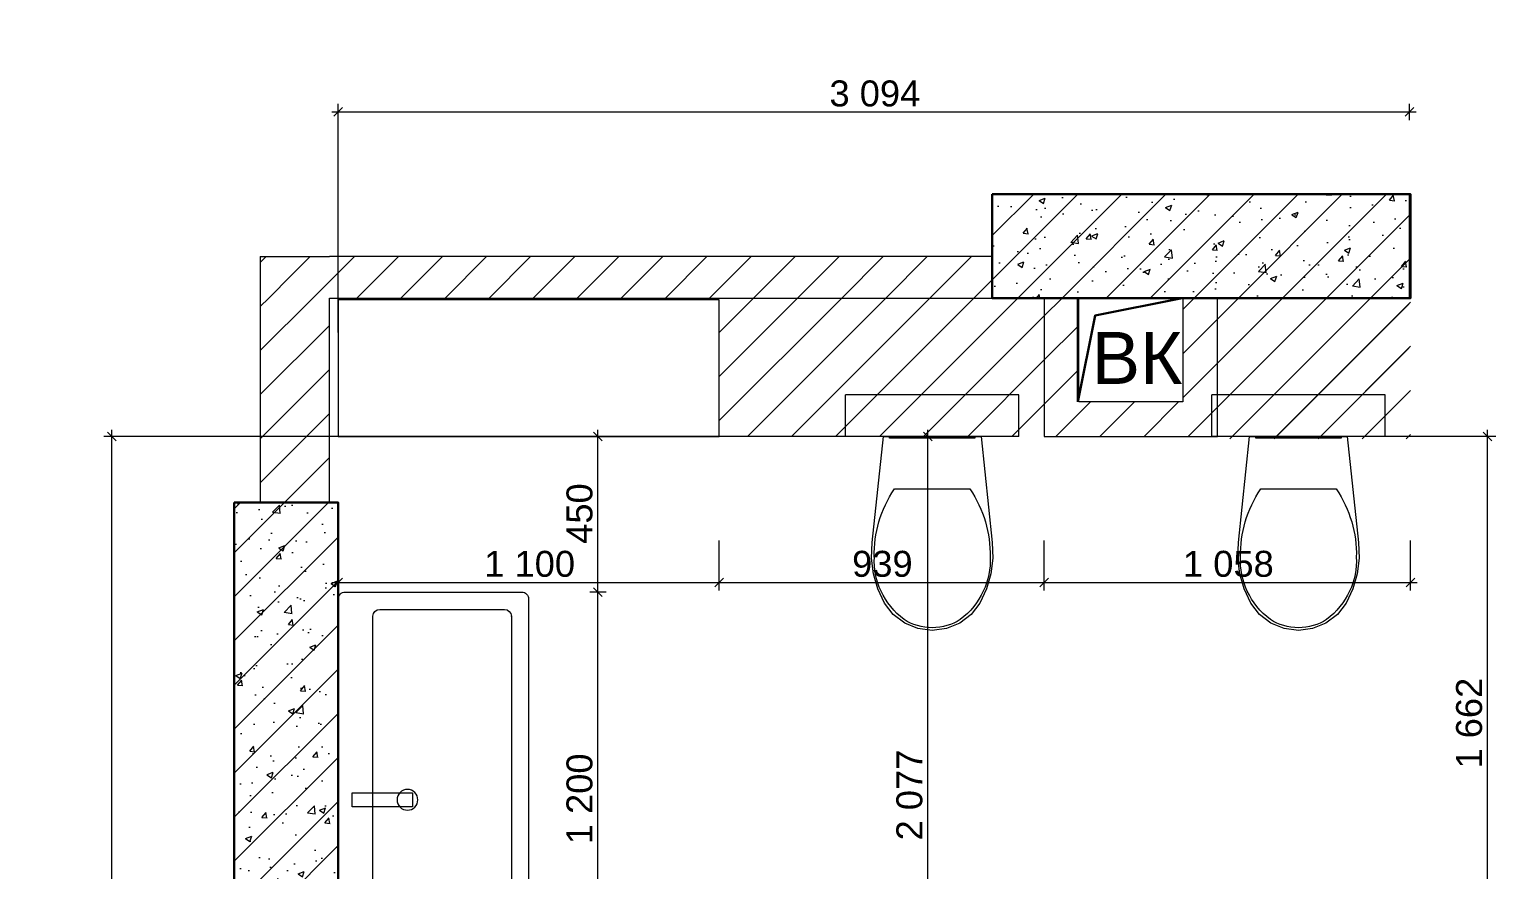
# Model space of a CAD drawing. Header units: millimetres. Extents: x 2336463 to 2579121, y 595385 to 778077.
# Drawn here: x 2465246 to 2469480, y 625811 to 628238 of the extents above; entities that cross this region are included whole.
import ezdxf

# ---------------------------------------------------------------- set-up
doc = ezdxf.new("R2010")
doc.units = ezdxf.units.MM
doc.header["$MEASUREMENT"] = 0
for name, color, linetype in [('+возводимые стены', 7, 'Continuous'), ('1 Планировка размеры', 7, 'Continuous'), ('Интерьер - Мебель', 7, 'Continuous'), ('сит план', 7, 'Continuous')]:
    doc.layers.add(name, color=color, linetype=linetype)
for name, color, linetype, lineweight in [('+возводимые стены_Ном._пера__1', 7, 'Continuous', 13), ('Интерьер - Мебель_Ном._пера__1', 7, 'Continuous', 13), ('сит план_Ном._пера__1', 7, 'Continuous', 13), ('сит план_Ном._пера__21', 7, 'Continuous', 30)]:
    doc.layers.add(name, color=color, linetype=linetype, lineweight=lineweight)
for name, color, linetype, lineweight, true_color in [('+возводимые стены_Ном._пера__102', 7, 'Continuous', 5, 0xcccccc), ('+возводимые стены_Ном._пера__169', 7, 'Continuous', 5, 0x68b353), ('+возводимые стены_Ном._пера__242', 7, 'Continuous', 13, 0x1b55b5), ('1 Планировка размеры_Ном._пера__242', 7, 'Continuous', 13, 0x1b55b5), ('взводим стены_Ном._пера__242', 7, 'Continuous', 13, 0x1b55b5), ('сит план_Ном._пера__87', 7, 'Continuous', 20, 0x6a6a6a)]:
    doc.layers.add(name, color=color, linetype=linetype, lineweight=lineweight, true_color=true_color)
doc.styles.add('СГЕНЕРИР_СТИЛЬ_1', font='arial.ttf')
doc.dimstyles.new('СГЕНЕРИР_СТИЛЬ__1', dxfattribs={"dimtxt": 75, "dimasz": 23.75, "dimexe": 0.18, "dimexo": 300, "dimgap": 0, "dimtad": 1, "dimtih": 1, "dimtoh": 1, "dimdec": 0, "dimzin": 0, "dimdsep": 46, "dimtxsty": 'СГЕНЕРИР_СТИЛЬ_1', "dimblk": 'ARROWHEAD_6', "dimblk1": 'ARROWHEAD_6', "dimblk2": 'ARROWHEAD_6', "dimcen": 0.09, "dimclrd": 256, "dimclre": 256, "dimclrt": 256, "dimazin": 0, "dimtfac": 1, "dimtdec": 4, "dimtmove": 0, "dimatfit": 3, "dimfxl": 0, "dimtolj": 1, "dimtzin": 0, "dimarcsym": 0})
doc.dimstyles.new('СГЕНЕРИР_СТИЛЬ__2', dxfattribs={"dimtxt": 75, "dimasz": 23.75, "dimexe": 0.18, "dimexo": 300, "dimgap": 0, "dimtad": 1, "dimdec": 0, "dimzin": 0, "dimdsep": 46, "dimtxsty": 'СГЕНЕРИР_СТИЛЬ_1', "dimblk": 'ARROWHEAD_6', "dimblk1": 'ARROWHEAD_6', "dimblk2": 'ARROWHEAD_6', "dimcen": 0.09, "dimclrd": 256, "dimclre": 256, "dimclrt": 256, "dimazin": 0, "dimtfac": 1, "dimtdec": 4, "dimtmove": 0, "dimatfit": 3, "dimfxl": 0, "dimtolj": 1, "dimtzin": 0, "dimarcsym": 0})
pattern_1 = [(45, (2086872.015, 585813.69), (-63.639609, 63.639609), [])]
pattern_2 = [(50, (2086872.01, 585813.69), (-182.18467, 15.939086), [19.05, -209.55]), (355, (2086872.01, 585813.69), (-35.24342, 191.056845), [15.24, -167.64058]), (100.451445, (2086887.2, 585812.36), (146.94125, 175.11775), [16.19001, -178.090245]), (46.1842, (2086872.01, 585864.49), (-271.07904, 42.04233), [28.575, -314.325]), (96.63556, (2086894.6, 585860.98), (237.40413, 247.42612), [24.28502, -267.1356]), (351.18415, (2086872.01, 585864.49), (237.40413, 247.42612), [22.85997, -251.45973]), (21, (2086897.41, 585851.79), (-151.61439, 102.2652), [19.05, -209.55]), (326, (2086897.41, 585851.79), (61.80203, 184.18797), [15.24, -167.64]), (71.451445, (2086910.05, 585843.26), (213.41642, 81.92277), [16.19001, -178.08994]), (37.5, (2086872.015, 585813.686), (3.088603, 84.555039), [0, -165.608, 0, -170.18, 0, -168.275]), (7.5, (2086872.015, 585813.69), (66.819663, 100.180575), [0, -97.028, 0, -161.798, 0, -64.135]), (327.5, (2086815.37, 585813.686), (-135.590595, 5.728744), [0, -63.5, 0, -198.12, 0, -262.89]), (317.5, (2086789.97, 585813.69), (148.12918, 25.42649), [0, -82.55, 0, -131.572, 0, -186.69])]

# ---------------------------------------------------------------- blocks, each defined once
blk = doc.blocks.new('Перекрытие_1', base_point=(2466137.7, 627456.8))
at = {"layer": 'Интерьер - Мебель_Ном._пера__1', "color": 7, "linetype": 'Continuous', "lineweight": 13, "flags": 128}
blk.add_lwpolyline([(2466137.7, 627456.8), (2466137.7, 627061.8), (2467237.7, 627061.8), (2467237.7, 627456.8)], close=True, dxfattribs=at)
blk = doc.blocks.new('Стена_106', base_point=(2465912.7, 627461.5))
at = {"layer": 'сит план_Ном._пера__87', "linetype": 'Continuous', "lineweight": 20, "true_color": 0x6a6a6a}
h = blk.add_hatch(dxfattribs=at)
h.set_pattern_fill('Блоки_Бетонные_Эффективные', color=251, style=0, pattern_type=2)
h.set_pattern_definition(pattern_1)
h.paths.add_polyline_path([(2466112.7, 627581.5), (2465912.7, 627581.5), (2466112.7, 627461.5)])
h = blk.add_hatch(dxfattribs=at)
h.set_pattern_fill('Блоки_Бетонные_Эффективные', color=251, style=0, pattern_type=2)
h.set_pattern_definition(pattern_1)
h.paths.add_polyline_path([(2465912.7, 627461.5), (2466112.7, 627461.5), (2465912.7, 627581.5)])
h = blk.add_hatch(dxfattribs=at)
h.set_pattern_fill('Блоки_Бетонные_Эффективные', color=251, style=0, pattern_type=2)
h.set_pattern_definition(pattern_1)
h.paths.add_polyline_path([(2465912.7, 627461.5), (2465912.7, 626870.6), (2466112.7, 626870.6), (2466112.7, 627461.5)])
at = {"layer": '+возводимые стены_Ном._пера__1', "color": 7, "linetype": 'Continuous', "lineweight": 13, "flags": 128}
blk.add_lwpolyline([(2465912.7, 627581.5), (2466112.7, 627581.5)], dxfattribs=at)
at = {"layer": 'сит план_Ном._пера__1', "color": 7, "linetype": 'Continuous', "lineweight": 13, "flags": 128}
for points in [[(2465912.7, 627581.5), (2465912.7, 626870.6)], [(2466112.7, 626870.6), (2466112.7, 627461.5)], [(2466112.7, 626870.6), (2465912.7, 626870.6)]]:
    blk.add_lwpolyline(points, dxfattribs=at)
blk = doc.blocks.new('Стена_107', base_point=(2468026.6, 627761.5))
at = {"layer": 'сит план_Ном._пера__87', "linetype": 'Continuous', "lineweight": 20, "true_color": 0x6a6a6a}
h = blk.add_hatch(dxfattribs=at)
h.set_pattern_fill('Блоки_Бетонные_Эффективные', color=251, style=0, pattern_type=2)
h.set_pattern_definition(pattern_1)
h.paths.add_polyline_path([(2468026.6, 627461.5), (2469231.6, 627461.5), (2469231.6, 627761.5), (2468026.6, 627761.5)])
at = {"layer": 'сит план_Ном._пера__1', "color": 7, "linetype": 'Continuous', "lineweight": 13, "flags": 128}
for points in [[(2469231.6, 627761.5), (2468026.6, 627761.5)], [(2468026.6, 627761.5), (2468026.6, 627461.5)], [(2469231.6, 627461.5), (2469231.6, 627761.5)], [(2468026.6, 627461.5), (2468176.6, 627461.5)], [(2468276.6, 627461.5), (2468576.6, 627461.5)], [(2468676.6, 627461.5), (2469231.6, 627461.5)]]:
    blk.add_lwpolyline(points, dxfattribs=at)
blk = doc.blocks.new('Стена_108', base_point=(2468176.6, 627761.5))
at = {"layer": 'сит план_Ном._пера__87', "linetype": 'Continuous', "lineweight": 20, "true_color": 0x6a6a6a}
h = blk.add_hatch(dxfattribs=at)
h.set_pattern_fill('Блоки_Бетонные_Эффективные', color=251, style=0, pattern_type=2)
h.set_pattern_definition(pattern_1)
h.paths.add_polyline_path([(2468276.6, 627161.8), (2468276.6, 627461.5), (2468176.6, 627461.5), (2468176.6, 627161.8)])
h = blk.add_hatch(dxfattribs=at)
h.set_pattern_fill('Блоки_Бетонные_Эффективные', color=251, style=0, pattern_type=2)
h.set_pattern_definition(pattern_1)
h.paths.add_polyline_path([(2468276.6, 627161.8), (2468176.6, 627061.8), (2468276.6, 627061.8)])
h = blk.add_hatch(dxfattribs=at)
h.set_pattern_fill('Блоки_Бетонные_Эффективные', color=251, style=0, pattern_type=2)
h.set_pattern_definition(pattern_1)
h.paths.add_polyline_path([(2468276.6, 627161.8), (2468176.6, 627161.8), (2468176.6, 627061.8)])
at = {"layer": 'сит план_Ном._пера__1', "color": 7, "linetype": 'Continuous', "lineweight": 13, "flags": 128}
for points in [[(2468176.6, 627461.5), (2468176.6, 627061.8)], [(2468276.6, 627161.8), (2468276.6, 627461.5)], [(2468176.6, 627061.8), (2468276.6, 627061.8)]]:
    blk.add_lwpolyline(points, dxfattribs=at)
blk = doc.blocks.new('Стена_109', base_point=(2468176.6, 627061.8))
at = {"layer": 'сит план_Ном._пера__87', "linetype": 'Continuous', "lineweight": 20, "true_color": 0x6a6a6a}
h = blk.add_hatch(dxfattribs=at)
h.set_pattern_fill('Блоки_Бетонные_Эффективные', color=251, style=0, pattern_type=2)
h.set_pattern_definition(pattern_1)
h.paths.add_polyline_path([(2468276.6, 627061.8), (2468576.6, 627061.8), (2468576.6, 627161.8), (2468276.6, 627161.8)])
h = blk.add_hatch(dxfattribs=at)
h.set_pattern_fill('Блоки_Бетонные_Эффективные', color=251, style=0, pattern_type=2)
h.set_pattern_definition(pattern_1)
h.paths.add_polyline_path([(2468676.6, 627161.8), (2468576.6, 627161.8), (2468676.6, 627061.8)])
h = blk.add_hatch(dxfattribs=at)
h.set_pattern_fill('Блоки_Бетонные_Эффективные', color=251, style=0, pattern_type=2)
h.set_pattern_definition(pattern_1)
h.paths.add_polyline_path([(2468576.6, 627161.8), (2468576.6, 627061.8), (2468676.6, 627061.8)])
at = {"layer": 'сит план_Ном._пера__1', "color": 7, "linetype": 'Continuous', "lineweight": 13, "flags": 128}
for points in [[(2468576.6, 627161.8), (2468276.6, 627161.8)], [(2468676.6, 627061.8), (2468676.6, 627161.8)], [(2468276.6, 627061.8), (2468676.6, 627061.8)]]:
    blk.add_lwpolyline(points, dxfattribs=at)
blk = doc.blocks.new('Стена_110', base_point=(2468676.6, 627061.8))
at = {"layer": 'сит план_Ном._пера__87', "linetype": 'Continuous', "lineweight": 20, "true_color": 0x6a6a6a}
h = blk.add_hatch(dxfattribs=at)
h.set_pattern_fill('Блоки_Бетонные_Эффективные', color=251, style=0, pattern_type=2)
h.set_pattern_definition(pattern_1)
h.paths.add_polyline_path([(2468676.6, 627161.8), (2468676.6, 627461.5), (2468576.6, 627461.5), (2468576.6, 627161.8)])
at = {"layer": 'сит план_Ном._пера__1', "color": 7, "linetype": 'Continuous', "lineweight": 13, "flags": 128}
for points in [[(2468576.6, 627461.5), (2468576.6, 627161.8)], [(2468676.6, 627161.8), (2468676.6, 627461.5)]]:
    blk.add_lwpolyline(points, dxfattribs=at)
blk = doc.blocks.new('Стена_111', base_point=(2465837.7, 626870.6))
at = {"layer": 'сит план_Ном._пера__87', "linetype": 'Continuous', "lineweight": 20, "true_color": 0x6a6a6a}
h = blk.add_hatch(dxfattribs=at)
h.set_pattern_fill('Блоки_Бетонные_Эффективные', color=251, style=0, pattern_type=2)
h.set_pattern_definition(pattern_1)
h.paths.add_polyline_path([(2465837.7, 626870.6), (2465837.7, 623477.1), (2466137.7, 623477.1), (2466137.7, 626870.6)])
at = {"layer": 'сит план_Ном._пера__1', "color": 7, "linetype": 'Continuous', "lineweight": 13, "flags": 128}
for points in [[(2465837.7, 626870.6), (2465837.7, 623477.1)], [(2466137.7, 626870.6), (2465837.7, 626870.6)], [(2466137.7, 623584.5), (2466137.7, 626870.6)], [(2465837.7, 623477.1), (2466137.7, 623477.1)], [(2466137.7, 623477.1), (2466137.7, 623509.5)]]:
    blk.add_lwpolyline(points, dxfattribs=at)
blk = doc.blocks.new('Стена_114', base_point=(2468026.4, 627461.5))
at = {"layer": '+возводимые стены_Ном._пера__169', "linetype": 'Continuous', "lineweight": 5, "true_color": 0x68b353}
h = blk.add_hatch(dxfattribs=at)
h.set_pattern_fill('Блоки_Бетонные_Эффективные', color=85, style=0, pattern_type=2)
h.set_pattern_definition(pattern_1)
h.paths.add_polyline_path([(2466112.7, 627461.5), (2468026.4, 627461.5), (2468026.4, 627581.5), (2466112.7, 627581.5)])
at = {"layer": '+возводимые стены_Ном._пера__102', "color": 254, "linetype": 'Continuous', "lineweight": 5, "true_color": 0xcccccc, "flags": 128}
for points in [[(2468026.4, 627581.5), (2466112.7, 627581.5)], [(2468026.4, 627581.5), (2468026.4, 627461.5)], [(2466112.7, 627461.5), (2468026.4, 627461.5)]]:
    blk.add_lwpolyline(points, dxfattribs=at)
blk = doc.blocks.new('Унитаз 25')
at = {"layer": 'Интерьер - Мебель_Ном._пера__1', "color": 7, "linetype": 'Continuous', "lineweight": 13}
for p, q in [((-250, 120), (250, 120)), ((-250, 0), (-250, 120)), ((250, 0), (250, 120)), ((-250, 0), (250, 0)), ((0, -151.4), (-108.9, -151.4)), ((108.9, -151.4), (0, -151.4))]:
    blk.add_line(p, q, dxfattribs=at)
at = {"layer": 'Интерьер - Мебель_Ном._пера__1', "color": 7, "linetype": 'Continuous', "lineweight": 13, "flags": 128}
for points in [[(-169.4, -396.7), (-157, -440.3), (-138, -481.3), (-112.4, -513.9), (-79.4, -538.8), (-41, -554.6), (0, -560), (41, -554.6), (79.4, -538.8), (112.4, -513.9), (138, -481.3), (157, -440.3), (169.4, -396.7), (174.9, -351.8), (173.3, -306.6), (141, 0), (-141, 0), (-173.3, -306.6), (-174.9, -351.8)], [(123, 0), (-123, 0), (-123, -5), (123, -5)]]:
    blk.add_lwpolyline(points, close=True, dxfattribs=at)
at = {"layer": 'Интерьер - Мебель_Ном._пера__1', "color": 7, "linetype": 'Continuous', "lineweight": 13}
for centre, major_axis, start_param, end_param in [((258.1, -339.4), (425.3, 0), 2.612188, 3.165208), ((-258.1, -339.4), (425.3, 0), 6.259567, 6.812588), ((89.5, -360.8), (256.9, 0), 3.085861, 3.98645), ((-89.5, -360.8), (256.9, 0), 5.438324, 6.338913), ((0.8, -431.2), (138.5, 0), 4.079884, 4.706528), ((-0.8, -431.2), (138.5, 0), 4.71825, 5.344894)]:
    blk.add_ellipse(centre, major_axis=major_axis, ratio=0.875546, start_param=start_param, end_param=end_param, dxfattribs=at)
blk = doc.blocks.new('Мойка Обычная 25')
at = {"layer": 'Интерьер - Мебель_Ном._пера__1', "color": 7, "linetype": 'Continuous', "lineweight": 13}
for p, q in [((50, 430), (50, 70)), ((1130, 450), (70, 450)), ((1150, 70), (1150, 430)), ((70, 50), (1130, 50))]:
    blk.add_line(p, q, dxfattribs=at)
at = {"layer": 'Интерьер - Мебель_Ном._пера__1', "color": 7, "linetype": 'Continuous', "lineweight": 13, "flags": 128}
blk.add_lwpolyline([(20, 0), (1180, 0, 0.414214), (1200, 20), (1200, 530, 0.414214), (1180, 550), (20, 550, 0.414214), (0, 530), (0, 20, 0.414214)], format="xyb", close=True, dxfattribs=at)
blk.add_lwpolyline([(580, 335), (620, 335), (620, 510), (580, 510)], close=True, dxfattribs=at)
at = {"layer": 'Интерьер - Мебель_Ном._пера__1', "color": 7, "linetype": 'Continuous', "lineweight": 13}
blk.add_circle((600, 350), 30, dxfattribs=at)
for centre, start, end in [((70, 430), 90, 180), ((1130, 430), 0, 90), ((70, 70), 180, 270), ((1130, 70), 270, 0)]:
    blk.add_arc(centre, 20, start, end, dxfattribs=at)
blk.add_point((70, 50), dxfattribs=at)
blk = doc.blocks.new('*D2175', base_point=(2086872, 585813.7))
at = {"layer": '1 Планировка размеры_Ном._пера__242', "color": 152, "linetype": 'Continuous', "lineweight": 13, "true_color": 0x1b55b5}
for p, q in [((2467840.6, 627061.8), (2467840.6, 627080.5)), ((2467876.6, 627061.8), (2467817.1, 627061.8)), ((2467853.1, 627049.3), (2467828.1, 627074.3)), ((2467840.6, 624984.6), (2467840.6, 627061.8)), ((2467864, 624984.6), (2467817.1, 624984.6)), ((2467828.1, 624997.1), (2467853.1, 624972.1))]:
    blk.add_line(p, q, dxfattribs=at)
at = {"layer": '1 Планировка размеры_Ном._пера__242', "color": 152, "lineweight": 13, "true_color": 0x1b55b5, "insert": (2467825.6, 625895), "char_height": 75, "attachment_point": 7, "rotation": 90, "style": 'СГЕНЕРИР_СТИЛЬ_1'}
blk.add_mtext('\\A1;{\\pql;\\fArial|b0|i0|c204|p38;2\xa0077}', dxfattribs=at)
blk = doc.blocks.new('ARROWHEAD_6')
at = {"color": 0, "linetype": 'Continuous', "lineweight": 0}
for p, q in [((0, 0), (-1, 0)), ((-0.5, -0.5), (0.5, 0.5))]:
    blk.add_line(p, q, dxfattribs=at)
blk = doc.blocks.new('*D2181', base_point=(2086872, 585813.7))
at = {"layer": '1 Планировка размеры_Ном._пера__242', "color": 152, "linetype": 'Continuous', "lineweight": 13, "true_color": 0x1b55b5}
for p, q in [((2466911.3, 626612.3), (2466864.4, 626612.3)), ((2466875.4, 626624.8), (2466900.4, 626599.8)), ((2466887.9, 625412.3), (2466887.9, 626612.3)), ((2466875.4, 625424.8), (2466900.4, 625399.8)), ((2466911.3, 625412.3), (2466864.4, 625412.3))]:
    blk.add_line(p, q, dxfattribs=at)
at = {"layer": '1 Планировка размеры_Ном._пера__242', "color": 152, "lineweight": 13, "true_color": 0x1b55b5, "insert": (2466872.9, 625884), "char_height": 75, "attachment_point": 7, "rotation": 90, "style": 'СГЕНЕРИР_СТИЛЬ_1'}
blk.add_mtext('\\A1;{\\pql;\\fArial|b0|i0|c204|p38;1\xa0200}', dxfattribs=at)
blk = doc.blocks.new('*D2182', base_point=(2086872, 585813.7))
at = {"layer": '1 Планировка размеры_Ном._пера__242', "color": 152, "linetype": 'Continuous', "lineweight": 13, "true_color": 0x1b55b5}
for p, q in [((2466887.9, 627061.8), (2466887.9, 627080.5)), ((2466911.3, 627061.8), (2466437.7, 627061.8)), ((2466900.4, 627049.3), (2466875.4, 627074.3)), ((2466887.9, 626612.3), (2466887.9, 627061.8)), ((2466911.3, 626612.3), (2466864.4, 626612.3)), ((2466875.4, 626624.8), (2466900.4, 626599.8))]:
    blk.add_line(p, q, dxfattribs=at)
at = {"layer": '1 Планировка размеры_Ном._пера__242', "color": 152, "lineweight": 13, "true_color": 0x1b55b5, "insert": (2466872.9, 626751.7), "char_height": 75, "attachment_point": 7, "rotation": 90, "style": 'СГЕНЕРИР_СТИЛЬ_1'}
blk.add_mtext('\\A1;{\\pql;\\fArial|b0|i0|c204|p38;450}', dxfattribs=at)
blk = doc.blocks.new('*D2183', base_point=(2086872, 585813.7))
at = {"layer": '1 Планировка размеры_Ном._пера__242', "color": 152, "linetype": 'Continuous', "lineweight": 13, "true_color": 0x1b55b5}
for p, q in [((2466137.7, 626617), (2466137.7, 626761.8)), ((2467237.7, 626617), (2467237.7, 626761.8)), ((2466150.2, 626652.9), (2466125.2, 626627.9)), ((2467250.2, 626652.9), (2467225.2, 626627.9)), ((2466119, 626640.4), (2466137.7, 626640.4)), ((2466137.7, 626640.4), (2467237.7, 626640.4))]:
    blk.add_line(p, q, dxfattribs=at)
at = {"layer": '1 Планировка размеры_Ном._пера__242', "color": 152, "lineweight": 13, "true_color": 0x1b55b5, "insert": (2466559.5, 626655.4), "char_height": 75, "attachment_point": 7, "style": 'СГЕНЕРИР_СТИЛЬ_1'}
blk.add_mtext('\\A1;{\\pql;\\fArial|b0|i0|c204|p38;1\xa0100}', dxfattribs=at)
blk = doc.blocks.new('*D2184', base_point=(2086872, 585813.7))
at = {"layer": '1 Планировка размеры_Ном._пера__242', "color": 152, "linetype": 'Continuous', "lineweight": 13, "true_color": 0x1b55b5}
for p, q in [((2467237.7, 626617), (2467237.7, 626761.8)), ((2468176.6, 626617), (2468176.6, 626761.8)), ((2467250.2, 626652.9), (2467225.2, 626627.9)), ((2468189.1, 626652.9), (2468164.1, 626627.9)), ((2467237.7, 626640.4), (2468176.6, 626640.4))]:
    blk.add_line(p, q, dxfattribs=at)
at = {"layer": '1 Планировка размеры_Ном._пера__242', "color": 152, "lineweight": 13, "true_color": 0x1b55b5, "insert": (2467621.8, 626655.4), "char_height": 75, "attachment_point": 7, "style": 'СГЕНЕРИР_СТИЛЬ_1'}
blk.add_mtext('\\A1;{\\pql;\\fArial|b0|i0|c204|p38;939}', dxfattribs=at)
blk = doc.blocks.new('*D2185', base_point=(2086872, 585813.7))
at = {"layer": '1 Планировка размеры_Ном._пера__242', "color": 152, "linetype": 'Continuous', "lineweight": 13, "true_color": 0x1b55b5}
for p, q in [((2468176.6, 626617), (2468176.6, 626761.8)), ((2469234.3, 626617), (2469234.3, 626761.8)), ((2468189.1, 626652.9), (2468164.1, 626627.9)), ((2469221.8, 626627.9), (2469246.8, 626652.9)), ((2468176.6, 626640.4), (2469234.3, 626640.4)), ((2469234.3, 626640.4), (2469253.1, 626640.4))]:
    blk.add_line(p, q, dxfattribs=at)
at = {"layer": '1 Планировка размеры_Ном._пера__242', "color": 152, "lineweight": 13, "true_color": 0x1b55b5, "insert": (2468577.2, 626655.4), "char_height": 75, "attachment_point": 7, "style": 'СГЕНЕРИР_СТИЛЬ_1'}
blk.add_mtext('\\A1;{\\pql;\\fArial|b0|i0|c204|p38;1\xa0058}', dxfattribs=at)
blk = doc.blocks.new('*D2189', base_point=(2086872, 585813.7))
at = {"layer": '1 Планировка размеры_Ном._пера__242', "color": 152, "linetype": 'Continuous', "lineweight": 13, "true_color": 0x1b55b5}
for p, q in [((2469456.8, 627061.8), (2469456.8, 627080.5)), ((2469480.2, 627061.8), (2468976.6, 627061.8)), ((2469469.3, 627049.3), (2469444.3, 627074.3)), ((2469456.8, 625399.9), (2469456.8, 627061.8)), ((2469480.2, 625399.9), (2469433.3, 625399.9)), ((2469444.3, 625412.4), (2469469.3, 625387.4))]:
    blk.add_line(p, q, dxfattribs=at)
at = {"layer": '1 Планировка размеры_Ном._пера__242', "color": 152, "lineweight": 13, "true_color": 0x1b55b5, "insert": (2469441.8, 626102.6), "char_height": 75, "attachment_point": 7, "rotation": 90, "style": 'СГЕНЕРИР_СТИЛЬ_1'}
blk.add_mtext('\\A1;{\\pql;\\fArial|b0|i0|c204|p38;1\xa0662}', dxfattribs=at)
blk = doc.blocks.new('*D2208', base_point=(2086872, 585813.7))
at = {"layer": '1 Планировка размеры_Ном._пера__242', "color": 152, "linetype": 'Continuous', "lineweight": 13, "true_color": 0x1b55b5}
for p, q in [((2465484.5, 627061.8), (2465484.5, 627080.5)), ((2467876.6, 627061.8), (2465461, 627061.8)), ((2465497, 627049.3), (2465472, 627074.3)), ((2465484.5, 623584.5), (2465484.5, 627061.8)), ((2465537.7, 623584.5), (2465461, 623584.5)), ((2465472, 623597), (2465497, 623572)), ((2465484.5, 623565.8), (2465484.5, 623584.5))]:
    blk.add_line(p, q, dxfattribs=at)
at = {"layer": '1 Планировка размеры_Ном._пера__242', "color": 152, "lineweight": 13, "true_color": 0x1b55b5, "insert": (2465469.5, 625194.9), "char_height": 75, "attachment_point": 7, "rotation": 90, "style": 'СГЕНЕРИР_СТИЛЬ_1'}
blk.add_mtext('\\A1;{\\pql;\\fArial|b0|i0|c204|p38;3\xa0477}', dxfattribs=at)
blk = doc.blocks.new('*D2223', base_point=(2086872, 585813.7))
at = {"layer": '1 Планировка размеры_Ном._пера__242', "color": 152, "linetype": 'Continuous', "lineweight": 13, "true_color": 0x1b55b5}
for p, q in [((2466150.2, 628011.6), (2466125.2, 627986.6)), ((2466137.7, 627361.8), (2466137.7, 628022.6)), ((2469219.1, 627986.6), (2469244.1, 628011.6)), ((2469231.6, 627975.7), (2469231.6, 628022.6)), ((2466119, 627999.1), (2466137.7, 627999.1)), ((2466137.7, 627999.1), (2469231.6, 627999.1)), ((2469231.6, 627999.1), (2469250.4, 627999.1))]:
    blk.add_line(p, q, dxfattribs=at)
at = {"layer": '1 Планировка размеры_Ном._пера__242', "color": 152, "lineweight": 13, "true_color": 0x1b55b5, "insert": (2467556.4, 628014.1), "char_height": 75, "attachment_point": 7, "style": 'СГЕНЕРИР_СТИЛЬ_1'}
blk.add_mtext('\\A1;{\\pql;\\fArial|b0|i0|c204|p38;3\xa0094}', dxfattribs=at)

msp = doc.modelspace()

# ---------------------------------------------------------------- hatches: boundary and pattern name
at = {"layer": '+возводимые стены_Ном._пера__242', "linetype": 'Continuous', "lineweight": 13, "true_color": 0x1b55b5}
h = msp.add_hatch(dxfattribs=at)
h.set_pattern_fill('Блоки_Бетонные_Эффективные', color=152, style=0, pattern_type=2)
h.set_pattern_definition(pattern_1)
h.paths.add_polyline_path([(2468176.6, 627061.8), (2467237.7, 627061.8), (2467237.7, 627461.5), (2468176.6, 627461.5)])
h = msp.add_hatch(dxfattribs=at)
h.set_pattern_fill('Блоки_Бетонные_Эффективные', color=152, style=0, pattern_type=2)
h.set_pattern_definition(pattern_1)
h.paths.add_polyline_path([(2468676.6, 627461.5), (2469229, 627461.5), (2469229, 627055.4), (2468676.6, 627055.4)])
at = {"layer": 'взводим стены_Ном._пера__242', "linetype": 'Continuous', "lineweight": 13, "true_color": 0x1b55b5}
h = msp.add_hatch(dxfattribs=at)
h.set_pattern_fill('Блоки_Бетонные_Эффективные', color=152, style=0, pattern_type=2)
h.set_pattern_definition(pattern_1)
h.paths.add_polyline_path([(2468676.6, 627061.8), (2469234.3, 627061.8), (2469234.3, 627461.5), (2468676.6, 627461.5)])
at = {"layer": 'сит план_Ном._пера__1', "linetype": 'Continuous', "lineweight": 13}
h = msp.add_hatch(dxfattribs=at)
h.set_pattern_fill('AR_CONC', style=0, pattern_type=2)
h.set_pattern_definition(pattern_2)
h.paths.add_polyline_path([(2468026.4, 627761.5), (2469234.3, 627761.5), (2469234.3, 627461.5), (2468026.4, 627461.5)])
h = msp.add_hatch(dxfattribs=at)
h.set_pattern_fill('AR_CONC', style=0, pattern_type=2)
h.set_pattern_definition(pattern_2)
h.paths.add_polyline_path([(2465837.7, 626870.6), (2466137.7, 626870.6), (2466137.7, 623477.1), (2465837.7, 623477.1)])

# ---------------------------------------------------------------- linework, layer by layer
at = {"layer": 'сит план_Ном._пера__21', "color": 7, "linetype": 'Continuous', "lineweight": 30, "flags": 128}
for points in [[(2468026.4, 627761.5), (2469234.3, 627761.5), (2469234.3, 627461.5), (2468026.4, 627461.5)], [(2468274, 627161.5), (2468324, 627411.5), (2468574.9, 627461.5), (2468274, 627461.5)], [(2465837.7, 626870.6), (2466137.7, 626870.6), (2466137.7, 623477.1), (2465837.7, 623477.1)]]:
    msp.add_lwpolyline(points, close=True, dxfattribs=at)

# ---------------------------------------------------------------- block references
at = {"layer": '+возводимые стены', "color": 254, "lineweight": 5, "true_color": 0xcccccc}
msp.add_blockref('Стена_114', (2468026.4, 627461.5), dxfattribs=at)
at = {"layer": 'Интерьер - Мебель', "color": 7, "linetype": 'Continuous', "lineweight": 13}
msp.add_blockref('Перекрытие_1', (2466137.7, 627456.8), dxfattribs=at)
at = {"layer": 'Интерьер - Мебель_Ном._пера__1', "color": 7, "linetype": 'Continuous', "lineweight": 13, "xscale": -1, "zscale": 1000}
for p in [(2467853, 627061.8), (2468910.7, 627061.8)]:
    msp.add_blockref('Унитаз 25', p, dxfattribs=at)
at = {"layer": 'Интерьер - Мебель_Ном._пера__1', "color": 7, "linetype": 'Continuous', "lineweight": 13, "xscale": -1, "zscale": 1000, "rotation": 90}
msp.add_blockref('Мойка Обычная 25', (2466687.7, 626612.3), dxfattribs=at)
at = {"layer": 'сит план', "color": 7, "lineweight": 13}
for name, p in [('Стена_107', (2468026.6, 627761.5)), ('Стена_106', (2465912.7, 627461.5)), ('Стена_108', (2468176.6, 627761.5)), ('Стена_110', (2468676.6, 627061.8)), ('Стена_109', (2468176.6, 627061.8)), ('Стена_111', (2465837.7, 626870.6))]:
    msp.add_blockref(name, p, dxfattribs=at)

# ---------------------------------------------------------------- texts
at = {"layer": 'сит план_Ном._пера__1', "color": 7, "linetype": 'Continuous', "lineweight": 13, "insert": (2468313.5, 627363.7), "char_height": 150, "attachment_point": 1, "style": 'СГЕНЕРИР_СТИЛЬ_1'}
msp.add_mtext('\\A1;{\\pql;\\fArial|b0|i0|c204|p38;ВК}', dxfattribs=at)

# ---------------------------------------------------------------- dimensions: what is measured, and where the dimension line sits
at = {"layer": '1 Планировка размеры', "color": 152, "linetype": 'Continuous', "lineweight": 13, "true_color": 0x1b55b5}
for base, p1, p2, picture, middle in [((2469231.6, 627999.1), (2466137.7, 627061.8), (2469231.6, 627761.5), '*D2223', (2467685.3, 628051.6)), ((2467237.7, 626640.4), (2466137.7, 627061.8), (2467237.7, 627061.8), '*D2183', (2466688.3, 626692.9)), ((2468176.6, 626640.4), (2467237.7, 627061.8), (2468176.6, 627061.8), '*D2184', (2467707.6, 626692.9)), ((2469234.3, 626640.4), (2468176.6, 627061.8), (2469234.3, 627061.8), '*D2185', (2468706.1, 626692.9))]:
    dim = msp.add_linear_dim(base=base, p1=p1, p2=p2, dimstyle='СГЕНЕРИР_СТИЛЬ__1', dxfattribs=at)
    dim.commit()
    dim.dimension.update_dxf_attribs({"geometry": picture, "text_midpoint": middle, "dimtype": 160})
for base, p1, p2, picture, middle in [((2465484.5, 627061.8), (2467686.6, 623584.5), (2468176.6, 627061.8), '*D2208', (2465432, 625323.8)), ((2466887.8657, 627061.7948), (2466687.7313, 626612.255), (2466137.7313, 627061.7948), '*D2182', (2466835.3657, 626837.4179)), ((2467840.6, 627061.8), (2467971.5, 624984.6), (2468176.6, 627061.8), '*D2175', (2467788.1, 626023.8)), ((2469456.8, 627061.8), (2469235, 625399.9), (2468676.6, 627061.8), '*D2189', (2469404.3, 626231.4)), ((2466887.9, 626612.3), (2466687.7, 625412.3), (2466687.7, 626612.3), '*D2181', (2466835.4, 626012.9))]:
    dim = msp.add_linear_dim(base=base, p1=p1, p2=p2, angle=90, dimstyle='СГЕНЕРИР_СТИЛЬ__2', dxfattribs=at)
    dim.commit()
    dim.dimension.update_dxf_attribs({"geometry": picture, "text_midpoint": middle, "dimtype": 160, "text_rotation": 90})

doc.saveas('drawing.dxf')
